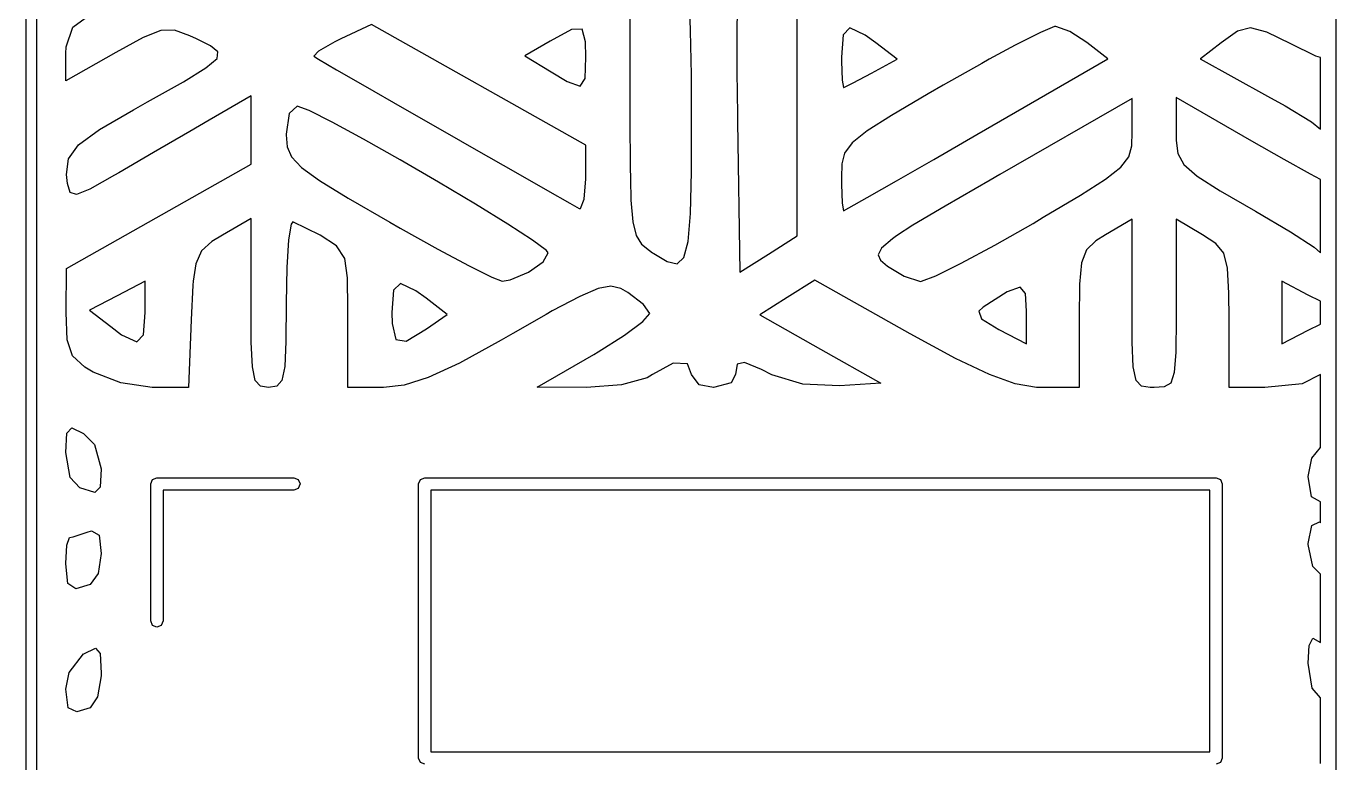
# Model space of a CAD drawing. Extents: x 19 to 403, y -177 to -75.
# Drawn here: x 209.66 to 222.37, y -110.66 to -103.51 of the extents above; entities that cross this region are included whole.
import ezdxf

# ---------------------------------------------------------------- set-up
doc = ezdxf.new("R2010")
doc.units = 0
doc.layers.add('BLACK', color=7, linetype='CONTINUOUS')

msp = doc.modelspace()

# ---------------------------------------------------------------- linework, layer by layer
at = {"layer": 'BLACK', "linetype": 'CONTINUOUS'}
for p, q in [((222.371, -81.7473), (222.371, -120.098)), ((209.66, -126.969), (209.66, -91.3843)), ((209.76, -91.3843), (209.76, -126.969)), ((215.519, -103.206), (215.519, -104.38)), ((216.563, -103.206), (216.559, -103.535)), ((216.109, -103.558), (216.098, -103.218)), ((217.144, -105.547), (217.144, -103.267)), ((210.113, -103.522), (210.302, -103.383)), ((210.048, -103.712), (210.113, -103.522)), ((210.967, -103.553), (210.795, -103.622)), ((211.099, -103.55), (210.967, -103.553)), ((211.248, -103.605), (211.099, -103.55)), ((213.01, -103.494), (212.715, -103.634)), ((215.091, -104.666), (213.01, -103.494)), ((214.953, -103.543), (214.745, -103.656)), ((215.055, -103.54), (214.953, -103.543)), ((215.089, -103.662), (215.055, -103.54)), ((216.116, -103.985), (216.109, -103.558)), ((216.559, -103.535), (216.559, -103.955)), ((217.655, -103.527), (217.588, -103.595)), ((217.802, -103.597), (217.655, -103.527)), ((219.505, -103.572), (219.26, -103.696)), ((219.64, -103.515), (219.505, -103.572)), ((219.652, -103.513), (219.64, -103.515)), ((219.788, -103.563), (219.652, -103.513)), ((219.955, -103.671), (219.788, -103.563)), ((221.417, -103.561), (221.259, -103.672)), ((221.543, -103.526), (221.417, -103.561)), ((221.7, -103.569), (221.543, -103.526)), ((221.933, -103.683), (221.7, -103.569)), ((210.046, -103.778), (210.048, -103.712)), ((210.795, -103.622), (210.531, -103.767)), ((211.313, -103.635), (211.248, -103.605)), ((211.45, -103.703), (211.313, -103.635)), ((211.521, -103.761), (211.45, -103.703)), ((212.656, -103.663), (212.498, -103.753)), ((212.715, -103.634), (212.656, -103.663)), ((214.745, -103.656), (214.501, -103.8)), ((215.091, -103.811), (215.089, -103.662)), ((217.588, -103.595), (217.572, -103.811)), ((217.907, -103.674), (217.802, -103.597)), ((218.113, -103.833), (217.907, -103.674)), ((219.26, -103.696), (219.007, -103.833)), ((220.158, -103.828), (219.955, -103.671)), ((221.259, -103.672), (221.057, -103.828)), ((222.176, -103.802), (221.933, -103.683)), ((210.531, -103.767), (210.046, -104.041)), ((210.046, -104.041), (210.046, -103.778)), ((211.405, -103.917), (211.512, -103.826)), ((211.512, -103.826), (211.521, -103.761)), ((212.498, -103.753), (212.451, -103.803)), ((212.451, -103.803), (212.497, -103.832)), ((212.497, -103.832), (212.671, -103.934)), ((214.501, -103.8), (214.755, -103.955)), ((215.085, -104.019), (215.091, -103.811)), ((217.572, -103.811), (217.572, -103.85)), ((217.864, -103.968), (218.113, -103.833)), ((218.886, -104.563), (220.158, -103.828)), ((219.007, -103.833), (218.935, -103.872)), ((221.057, -103.828), (221.055, -103.829)), ((221.055, -103.829), (221.708, -104.189)), ((222.221, -103.814), (222.176, -103.802)), ((222.221, -104.511), (222.221, -103.814)), ((211.186, -104.051), (211.405, -103.917)), ((212.671, -103.934), (212.951, -104.095)), ((214.755, -103.955), (214.912, -104.048)), ((216.559, -103.955), (216.564, -104.367)), ((217.572, -103.85), (217.579, -104.034)), ((217.688, -104.061), (217.864, -103.968)), ((218.935, -103.872), (218.561, -104.084)), ((210.839, -104.246), (211.186, -104.051)), ((212.951, -104.095), (213.31, -104.301)), ((214.912, -104.048), (215.038, -104.093)), ((215.038, -104.093), (215.085, -104.019)), ((216.118, -104.367), (216.116, -103.985)), ((217.579, -104.034), (217.593, -104.107)), ((217.595, -104.106), (217.688, -104.061)), ((218.561, -104.084), (218.415, -104.169)), ((211.842, -104.188), (211.435, -104.424)), ((211.842, -104.851), (211.842, -104.188)), ((217.593, -104.107), (217.595, -104.106)), ((218.415, -104.169), (218.06, -104.377)), ((220.394, -104.213), (219.11, -104.951)), ((220.394, -104.537), (220.394, -104.213)), ((221.555, -104.627), (220.821, -104.203)), ((220.821, -104.203), (220.821, -104.535)), ((221.708, -104.189), (221.88, -104.285)), ((210.371, -104.515), (210.701, -104.322)), ((210.701, -104.322), (210.839, -104.246)), ((212.291, -104.286), (212.213, -104.358)), ((212.405, -104.329), (212.291, -104.286)), ((212.63, -104.442), (212.405, -104.329)), ((213.31, -104.301), (213.723, -104.538)), ((221.88, -104.285), (222.134, -104.44)), ((211.435, -104.424), (211.248, -104.532)), ((212.213, -104.358), (212.184, -104.559)), ((212.935, -104.608), (212.63, -104.442)), ((215.519, -104.38), (215.519, -104.421)), ((215.519, -104.421), (215.521, -104.88)), ((216.116, -104.925), (216.118, -104.367)), ((216.564, -104.367), (216.565, -104.437)), ((216.565, -104.437), (216.588, -105.899)), ((218.06, -104.377), (217.822, -104.528)), ((222.134, -104.44), (222.221, -104.511)), ((210.169, -104.664), (210.371, -104.515)), ((211.248, -104.532), (210.895, -104.738)), ((212.184, -104.559), (212.184, -104.567)), ((212.184, -104.567), (212.193, -104.682)), ((213.289, -104.809), (212.935, -104.608)), ((213.723, -104.538), (214.027, -104.711)), ((217.822, -104.528), (217.677, -104.643)), ((218.469, -104.804), (218.886, -104.563)), ((220.39, -104.672), (220.394, -104.537)), ((220.821, -104.535), (220.822, -104.619)), ((210.071, -104.799), (210.169, -104.664)), ((210.895, -104.738), (210.559, -104.934)), ((212.193, -104.682), (212.234, -104.78)), ((214.027, -104.711), (214.409, -104.928)), ((215.091, -104.992), (215.091, -104.666)), ((217.677, -104.643), (217.603, -104.742)), ((220.361, -104.779), (220.39, -104.672)), ((220.822, -104.619), (220.839, -104.748)), ((221.869, -104.806), (221.555, -104.627)), ((210.05, -104.949), (210.071, -104.799)), ((210.051, -105.863), (211.842, -104.851)), ((212.234, -104.78), (212.331, -104.883)), ((213.661, -105.025), (213.289, -104.809)), ((217.576, -104.848), (217.572, -104.982)), ((217.603, -104.742), (217.576, -104.848)), ((218.107, -105.012), (218.469, -104.804)), ((220.285, -104.88), (220.361, -104.779)), ((220.839, -104.748), (220.897, -104.855)), ((220.897, -104.855), (221.024, -104.966)), ((222.124, -104.948), (221.869, -104.806)), ((210.06, -105.038), (210.05, -104.949)), ((210.518, -104.958), (210.279, -105.092)), ((210.559, -104.934), (210.518, -104.958)), ((212.331, -104.883), (212.507, -105.01)), ((214.409, -104.928), (214.72, -105.106)), ((215.077, -105.19), (215.091, -104.992)), ((215.521, -104.88), (215.524, -104.992)), ((215.524, -104.992), (215.529, -105.2)), ((216.107, -105.33), (216.116, -104.925)), ((217.572, -104.982), (217.572, -105.044)), ((219.11, -104.951), (219.016, -105.005)), ((220.137, -104.997), (220.285, -104.88)), ((221.024, -104.966), (221.247, -105.108)), ((222.221, -105), (222.124, -104.948)), ((210.086, -105.124), (210.06, -105.038)), ((210.279, -105.092), (210.147, -105.145)), ((212.507, -105.01), (212.786, -105.18)), ((214.02, -105.239), (213.661, -105.025)), ((214.72, -105.106), (214.935, -105.228)), ((217.572, -105.044), (217.579, -105.23)), ((217.824, -105.174), (218.107, -105.012)), ((219.016, -105.005), (218.578, -105.259)), ((219.894, -105.152), (220.137, -104.997)), ((221.247, -105.108), (221.591, -105.307)), ((222.221, -105.71), (222.221, -105)), ((210.147, -105.145), (210.086, -105.124)), ((212.786, -105.18), (213.191, -105.414)), ((214.335, -105.433), (214.02, -105.239)), ((214.935, -105.228), (215.027, -105.281)), ((215.041, -105.282), (215.077, -105.19)), ((215.529, -105.2), (215.547, -105.411)), ((217.579, -105.23), (217.593, -105.303)), ((217.645, -105.275), (217.824, -105.174)), ((219.532, -105.366), (219.894, -105.152)), ((215.027, -105.281), (215.041, -105.282)), ((216.085, -105.601), (216.107, -105.33)), ((217.593, -105.303), (217.645, -105.275)), ((218.578, -105.259), (218.267, -105.443)), ((219.432, -105.425), (219.532, -105.366)), ((221.591, -105.307), (221.932, -105.507)), ((211.842, -105.377), (211.564, -105.539)), ((211.842, -106.198), (211.842, -105.377)), ((212.231, -105.432), (212.206, -105.585)), ((212.248, -105.41), (212.231, -105.432)), ((212.512, -105.54), (212.248, -105.41)), ((213.191, -105.414), (213.289, -105.47)), ((213.289, -105.47), (213.654, -105.674)), ((214.575, -105.589), (214.335, -105.433)), ((215.547, -105.411), (215.581, -105.543)), ((218.267, -105.443), (218.108, -105.547)), ((219.061, -105.636), (219.432, -105.425)), ((220.394, -105.383), (220.137, -105.535)), ((220.394, -106.201), (220.394, -105.383)), ((221.078, -105.535), (220.821, -105.383)), ((220.821, -105.383), (220.821, -106.201)), ((211.462, -105.601), (211.361, -105.691)), ((211.564, -105.539), (211.462, -105.601)), ((212.206, -105.585), (212.19, -105.852)), ((212.671, -105.642), (212.512, -105.54)), ((214.709, -105.688), (214.575, -105.589)), ((215.581, -105.543), (215.633, -105.625)), ((215.633, -105.625), (215.709, -105.687)), ((216.044, -105.757), (216.085, -105.601)), ((216.866, -105.723), (217.144, -105.547)), ((218.067, -105.574), (217.96, -105.665)), ((218.108, -105.547), (218.067, -105.574)), ((220.041, -105.595), (219.95, -105.681)), ((220.137, -105.535), (220.041, -105.595)), ((221.207, -105.619), (221.078, -105.535)), ((221.283, -105.713), (221.207, -105.619)), ((221.932, -105.507), (222.16, -105.656)), ((211.361, -105.691), (211.305, -105.817)), ((212.752, -105.764), (212.671, -105.642)), ((213.654, -105.674), (213.961, -105.838)), ((214.679, -105.798), (214.726, -105.709)), ((214.726, -105.709), (214.709, -105.688)), ((215.709, -105.687), (215.74, -105.709)), ((215.74, -105.709), (215.751, -105.716)), ((215.751, -105.716), (215.882, -105.796)), ((216.588, -105.899), (216.866, -105.723)), ((217.96, -105.665), (217.928, -105.73)), ((217.928, -105.73), (217.953, -105.783)), ((218.736, -105.811), (219.061, -105.636)), ((219.95, -105.681), (219.903, -105.807)), ((221.321, -105.859), (221.283, -105.713)), ((222.16, -105.656), (222.221, -105.71)), ((210.049, -106.291), (210.051, -105.863)), ((211.305, -105.817), (211.282, -105.987)), ((212.19, -105.852), (212.184, -106.198)), ((212.78, -105.952), (212.752, -105.764)), ((213.961, -105.838), (214.18, -105.948)), ((214.534, -105.899), (214.679, -105.798)), ((215.882, -105.796), (215.978, -105.816)), ((215.978, -105.816), (216.044, -105.757)), ((217.953, -105.783), (218.019, -105.839)), ((218.019, -105.839), (218.182, -105.938)), ((218.488, -105.934), (218.736, -105.811)), ((219.903, -105.807), (219.884, -106.016)), ((221.333, -106.103), (221.321, -105.859)), ((210.815, -105.987), (210.544, -106.128)), ((210.815, -106.289), (210.815, -105.987)), ((211.282, -105.987), (211.277, -106.025)), ((212.783, -106.253), (212.78, -105.952)), ((213.294, -106.007), (213.226, -106.074)), ((213.442, -106.078), (213.294, -106.007)), ((214.18, -105.948), (214.281, -105.986)), ((214.281, -105.986), (214.356, -105.973)), ((214.356, -105.973), (214.534, -105.899)), ((217.314, -105.975), (217.047, -106.144)), ((218.241, -106.497), (217.314, -105.975)), ((218.182, -105.938), (218.341, -105.988)), ((218.341, -105.988), (218.35, -105.987)), ((218.35, -105.987), (218.488, -105.934)), ((222.104, -106.12), (221.848, -105.987)), ((221.848, -105.987), (221.848, -106.595)), ((210.544, -106.128), (210.273, -106.268)), ((211.277, -106.025), (211.261, -106.36)), ((213.226, -106.074), (213.21, -106.291)), ((213.542, -106.152), (213.442, -106.078)), ((215.032, -106.133), (214.766, -106.275)), ((215.212, -106.057), (215.032, -106.133)), ((215.334, -106.035), (215.212, -106.057)), ((215.43, -106.058), (215.334, -106.035)), ((215.499, -106.096), (215.43, -106.058)), ((215.652, -106.212), (215.499, -106.096)), ((219.181, -106.089), (218.949, -106.237)), ((219.306, -106.043), (219.181, -106.089)), ((219.358, -106.105), (219.306, -106.043)), ((219.368, -106.277), (219.358, -106.105)), ((219.884, -106.016), (219.881, -106.352)), ((221.335, -106.352), (221.333, -106.103)), ((222.221, -106.18), (222.104, -106.12)), ((211.844, -106.577), (211.842, -106.198)), ((212.184, -106.198), (212.181, -106.57)), ((212.782, -106.347), (212.783, -106.253)), ((213.745, -106.308), (213.542, -106.152)), ((215.712, -106.299), (215.652, -106.212)), ((217.047, -106.144), (216.78, -106.313)), ((218.949, -106.237), (218.906, -106.277)), ((220.395, -106.578), (220.394, -106.201)), ((220.821, -106.201), (220.821, -106.346)), ((222.221, -106.402), (222.221, -106.18)), ((210.058, -106.555), (210.049, -106.291)), ((210.273, -106.268), (210.48, -106.427)), ((210.799, -106.506), (210.815, -106.289)), ((211.261, -106.36), (211.236, -107.018)), ((212.782, -107.018), (212.782, -106.347)), ((213.21, -106.291), (213.212, -106.395)), ((213.544, -106.449), (213.745, -106.308)), ((214.708, -106.308), (214.384, -106.494)), ((214.766, -106.275), (214.708, -106.308)), ((215.466, -106.509), (215.646, -106.376)), ((215.646, -106.376), (215.712, -106.299)), ((216.78, -106.313), (217.368, -106.644)), ((218.906, -106.277), (218.931, -106.352)), ((218.931, -106.352), (219.099, -106.456)), ((219.368, -106.29), (219.368, -106.277)), ((219.368, -106.595), (219.368, -106.29)), ((219.881, -106.352), (219.881, -107.018)), ((220.821, -106.346), (220.818, -106.673)), ((221.335, -107.018), (221.335, -106.352)), ((210.48, -106.427), (210.586, -106.505)), ((210.586, -106.505), (210.733, -106.574)), ((210.733, -106.574), (210.799, -106.506)), ((213.212, -106.395), (213.247, -106.553)), ((213.348, -106.567), (213.544, -106.449)), ((214.384, -106.494), (214.271, -106.558)), ((215.21, -106.671), (215.466, -106.509)), ((218.68, -106.735), (218.241, -106.497)), ((219.099, -106.456), (219.368, -106.595)), ((221.848, -106.595), (222.104, -106.462)), ((222.104, -106.462), (222.221, -106.402)), ((210.109, -106.71), (210.058, -106.555)), ((211.856, -106.818), (211.844, -106.577)), ((212.181, -106.57), (212.17, -106.814)), ((213.247, -106.553), (213.348, -106.567)), ((214.271, -106.558), (213.866, -106.78)), ((217.368, -106.644), (217.956, -106.975)), ((220.405, -106.817), (220.395, -106.578)), ((210.228, -106.819), (210.109, -106.71)), ((214.621, -107.015), (215.169, -106.696)), ((215.169, -106.696), (215.21, -106.671)), ((219.009, -106.892), (218.68, -106.735)), ((220.818, -106.673), (220.803, -106.872)), ((210.31, -106.868), (210.228, -106.819)), ((210.58, -106.971), (210.31, -106.868)), ((211.884, -106.95), (211.856, -106.818)), ((212.17, -106.814), (212.142, -106.948)), ((213.866, -106.78), (213.562, -106.921)), ((215.738, -106.892), (215.686, -106.923)), ((215.941, -106.78), (215.738, -106.892)), ((216.077, -106.789), (215.941, -106.78)), ((216.118, -106.89), (216.077, -106.789)), ((216.192, -106.993), (216.118, -106.89)), ((216.545, -106.89), (216.504, -106.973)), ((216.56, -106.79), (216.545, -106.89)), ((216.631, -106.774), (216.56, -106.79)), ((216.796, -106.843), (216.631, -106.774)), ((216.896, -106.894), (216.796, -106.843)), ((217.198, -106.984), (216.896, -106.894)), ((219.26, -106.982), (219.009, -106.892)), ((220.432, -106.948), (220.405, -106.817)), ((220.803, -106.872), (220.769, -106.974)), ((222.221, -106.892), (222.043, -106.983)), ((222.221, -107.6), (222.221, -106.892)), ((210.882, -107.018), (210.58, -106.971)), ((210.904, -107.018), (210.882, -107.018)), ((211.236, -107.018), (210.904, -107.018)), ((211.935, -107.006), (211.884, -106.95)), ((212.013, -107.018), (211.935, -107.006)), ((212.092, -107.006), (212.013, -107.018)), ((212.142, -106.948), (212.092, -107.006)), ((213.129, -107.018), (212.782, -107.018)), ((213.327, -106.996), (213.129, -107.018)), ((213.562, -106.921), (213.327, -106.996)), ((215.097, -107.016), (214.621, -107.015)), ((215.439, -106.992), (215.097, -107.016)), ((215.686, -106.923), (215.439, -106.992)), ((216.332, -107.018), (216.192, -106.993)), ((216.504, -106.973), (216.332, -107.018)), ((217.555, -107.001), (217.198, -106.984)), ((217.956, -106.975), (217.555, -107.001)), ((219.467, -107.016), (219.26, -106.982)), ((219.525, -107.018), (219.467, -107.016)), ((219.881, -107.018), (219.525, -107.018)), ((220.484, -107.005), (220.432, -106.948)), ((220.57, -107.018), (220.484, -107.005)), ((220.608, -107.018), (220.57, -107.018)), ((220.706, -107.012), (220.608, -107.018)), ((220.769, -106.974), (220.706, -107.012)), ((221.682, -107.018), (221.335, -107.018)), ((222.043, -106.983), (221.682, -107.018)), ((210.046, -107.649), (210.055, -107.46)), ((210.055, -107.46), (210.102, -107.409)), ((210.102, -107.409), (210.217, -107.465)), ((210.217, -107.465), (210.322, -107.572)), ((210.087, -107.892), (210.046, -107.649)), ((210.322, -107.572), (210.388, -107.808)), ((222.137, -107.702), (222.221, -107.6)), ((222.104, -107.882), (222.137, -107.702)), ((210.181, -107.992), (210.087, -107.892)), ((210.388, -107.808), (210.379, -107.984)), ((210.869, -107.953), (210.886, -107.911)), ((210.886, -107.911), (210.929, -107.893)), ((210.929, -107.893), (212.259, -107.893)), ((212.259, -107.893), (212.301, -107.911)), ((212.301, -107.911), (212.319, -107.953)), ((213.469, -107.953), (213.486, -107.911)), ((213.486, -107.911), (213.529, -107.893)), ((213.529, -107.893), (221.209, -107.893)), ((221.209, -107.893), (221.251, -107.911)), ((221.251, -107.911), (221.269, -107.953)), ((222.136, -108.079), (222.104, -107.882)), ((210.325, -108.036), (210.181, -107.992)), ((210.379, -107.984), (210.325, -108.036)), ((210.869, -109.283), (210.869, -107.953)), ((212.259, -108.013), (210.989, -108.013)), ((210.989, -108.013), (210.989, -109.283)), ((212.301, -107.996), (212.259, -108.013)), ((212.319, -107.953), (212.301, -107.996)), ((213.469, -110.614), (213.469, -107.953)), ((213.589, -108.013), (213.589, -110.553)), ((221.149, -108.013), (213.589, -108.013)), ((221.149, -110.553), (221.149, -108.013)), ((221.269, -107.953), (221.269, -110.614)), ((222.221, -108.126), (222.136, -108.079)), ((222.221, -108.331), (222.221, -108.126)), ((210.116, -108.465), (210.253, -108.42)), ((210.253, -108.42), (210.295, -108.408)), ((210.295, -108.408), (210.368, -108.449)), ((222.104, -108.531), (222.139, -108.356)), ((222.139, -108.356), (222.213, -108.322)), ((222.213, -108.322), (222.221, -108.331)), ((210.046, -108.726), (210.056, -108.546)), ((210.056, -108.546), (210.081, -108.472)), ((210.081, -108.472), (210.116, -108.465)), ((210.368, -108.449), (210.388, -108.627)), ((222.104, -108.541), (222.104, -108.531)), ((222.148, -108.753), (222.104, -108.541)), ((210.388, -108.627), (210.357, -108.821)), ((210.046, -108.728), (210.046, -108.726)), ((210.063, -108.918), (210.046, -108.728)), ((222.221, -108.829), (222.148, -108.753)), ((210.141, -108.97), (210.063, -108.918)), ((210.281, -108.928), (210.141, -108.97)), ((210.357, -108.821), (210.281, -108.928)), ((222.221, -109.492), (222.221, -108.829)), ((210.886, -109.326), (210.869, -109.283)), ((210.989, -109.283), (210.971, -109.326)), ((210.929, -109.343), (210.886, -109.326)), ((210.971, -109.326), (210.929, -109.343)), ((210.218, -109.602), (210.332, -109.547)), ((210.332, -109.547), (210.379, -109.599)), ((222.104, -109.692), (222.111, -109.521)), ((222.111, -109.521), (222.147, -109.451)), ((222.147, -109.451), (222.221, -109.492)), ((210.076, -109.783), (210.217, -109.603)), ((210.217, -109.603), (210.218, -109.602)), ((210.379, -109.599), (210.388, -109.79)), ((222.141, -109.934), (222.104, -109.692)), ((210.046, -109.946), (210.076, -109.783)), ((210.387, -109.816), (210.353, -110.019)), ((210.388, -109.79), (210.387, -109.816)), ((210.066, -110.125), (210.046, -109.946)), ((222.221, -110.028), (222.141, -109.934)), ((210.353, -110.019), (210.281, -110.126)), ((222.221, -110.666), (222.221, -110.028)), ((210.152, -110.166), (210.066, -110.125)), ((210.281, -110.126), (210.152, -110.166)), ((213.589, -110.553), (221.149, -110.553)), ((213.486, -110.656), (213.469, -110.614)), ((213.529, -110.673), (213.486, -110.656)), ((221.251, -110.656), (221.209, -110.673)), ((221.269, -110.614), (221.251, -110.656))]:
    msp.add_line(p, q, dxfattribs=at)

doc.saveas('drawing.dxf')
